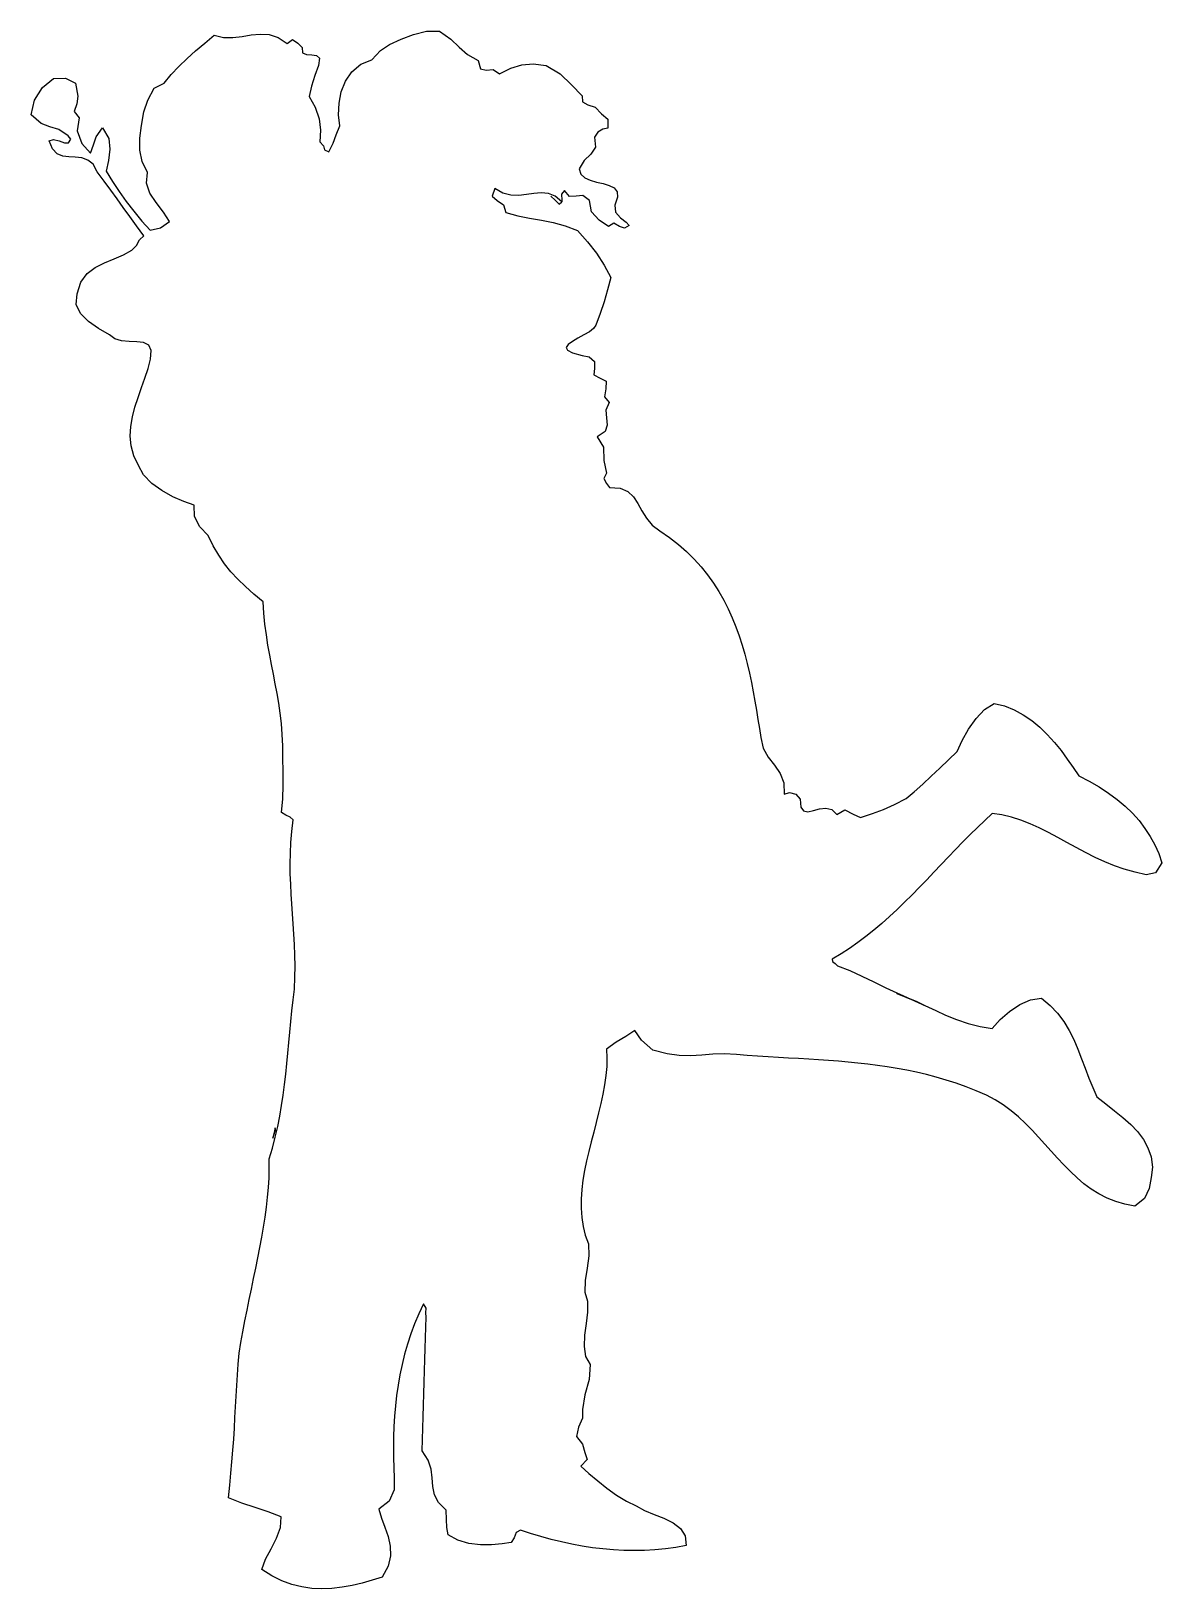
# Model space of a CAD drawing. Extents: x 752 to 885, y 25 to 208.
import ezdxf

# ---------------------------------------------------------------- set-up
doc = ezdxf.new("R2010")
doc.units = 0
doc.header["$MEASUREMENT"] = 0
doc.layers.add('LAYER_1', color=7, linetype='CONTINUOUS')

msp = doc.modelspace()

# ---------------------------------------------------------------- linework, layer by layer
at = {"layer": 'LAYER_1', "linetype": 'CONTINUOUS'}
for points in [[(858.59, 93.32), (859.74, 92.8), (861.03, 92.28), (862.4, 91.81), (863.81, 91.44), (865.23, 91.21), (866.15, 92.26), (867.24, 93.23), (868.45, 94.04), (869.72, 94.57), (871, 94.76), (872, 93.92), (872.86, 93.01), (873.6, 92.03), (874.23, 91), (874.78, 89.92), (875.27, 88.81), (875.71, 87.68), (876.14, 86.55), (876.56, 85.41), (877.01, 84.3), (877.5, 83.21), (878.54, 82.38), (879.57, 81.58), (880.55, 80.78), (881.46, 79.97), (882.27, 79.12), (882.95, 78.22), (883.49, 77.24), (883.86, 76.16), (884.02, 74.97), (884.02, 74.97), (883.86, 73.74), (883.63, 72.46), (883.09, 71.29), (881.94, 70.39), (880.78, 70.6), (879.7, 70.91), (878.69, 71.32), (877.73, 71.81), (876.84, 72.38), (875.98, 73.01), (875.17, 73.7), (874.39, 74.43), (873.63, 75.21), (872.88, 76), (872.14, 76.82), (871.4, 77.65), (870.66, 78.47), (869.89, 79.29), (869.11, 80.08), (868.29, 80.84), (867.43, 81.57), (866.52, 82.25), (865.56, 82.86), (864.54, 83.41), (863.35, 83.92), (862.16, 84.37), (860.98, 84.79), (859.81, 85.17), (858.65, 85.5), (857.49, 85.81), (856.34, 86.08), (855.19, 86.32), (854.05, 86.54), (852.91, 86.73), (851.76, 86.9), (850.62, 87.04), (849.47, 87.17), (848.33, 87.28), (847.17, 87.38), (846.02, 87.47), (844.85, 87.55), (843.69, 87.62), (842.51, 87.69), (841.32, 87.76), (840.13, 87.83), (838.92, 87.9), (837.7, 87.98), (836.46, 88.07), (835.22, 88.16), (833.78, 88.25), (832.43, 88.2), (831.14, 88.11), (829.84, 88.03), (828.51, 88.05), (827.08, 88.23), (825.42, 88.67), (824.09, 89.85), (823.29, 90.97), (822.24, 90.3), (821.09, 89.61), (819.97, 88.81), (820.02, 87.79), (820, 86.75), (819.9, 85.69), (819.75, 84.61), (819.55, 83.52), (819.31, 82.42), (819.04, 81.31), (818.76, 80.19), (818.47, 79.06), (818.17, 77.93), (817.89, 76.8), (817.63, 75.68), (817.4, 74.55), (817.21, 73.43), (817.07, 72.32), (816.99, 71.22), (816.99, 70.13), (817.06, 69.06), (817.22, 68), (817.48, 66.96), (817.85, 65.95), (817.85, 65.95), (817.9, 64.55), (817.71, 63.09), (817.48, 61.65), (817.41, 60.31), (817.72, 59.23), (817.72, 57.96), (817.57, 56.6), (817.39, 55.23), (817.33, 53.91), (817.5, 52.74), (818.06, 51.8), (818.06, 51.8), (817.93, 50.05), (817.41, 48.26), (817.14, 46.53), (817.16, 45.53), (816.68, 44.44), (816.43, 43.38), (817.14, 42.47), (817.42, 41.5), (817.69, 40.66), (816.97, 39.87), (817.91, 39.03), (818.94, 38.16), (820.02, 37.3), (821.15, 36.5), (822.3, 35.79), (823.46, 35.22), (824.43, 34.68), (825.55, 34.23), (826.7, 33.77), (827.77, 33.25), (828.64, 32.59), (829.19, 31.73), (829.3, 30.57), (828.09, 30.36), (826.87, 30.19), (825.65, 30.07), (824.43, 30), (823.21, 29.98), (821.99, 30), (820.77, 30.06), (819.55, 30.17), (818.34, 30.32), (817.12, 30.51), (815.91, 30.73), (814.69, 31), (813.48, 31.29), (812.27, 31.63), (811.06, 31.99), (809.86, 32.38), (809.38, 32.09), (809.13, 31.49), (808.8, 30.92), (807.73, 30.77), (806.49, 30.66), (805.17, 30.66), (803.82, 30.82), (802.53, 31.19), (801.38, 31.84), (801.25, 32.69), (801.2, 33.63), (801.14, 34.71), (800.24, 35.61), (799.78, 36.54), (799.59, 37.51), (799.51, 38.51), (799.39, 39.54), (799.05, 40.6), (798.34, 41.68), (798.39, 43), (798.43, 44.33), (798.47, 45.68), (798.51, 47.03), (798.54, 48.38), (798.58, 49.73), (798.61, 51.07), (798.65, 52.38), (798.68, 53.68), (798.72, 54.94), (798.77, 56.18), (798.82, 57.37), (798.77, 57.87), (798.81, 58.42), (798.51, 58.91), (797.96, 57.74), (797.46, 56.57), (797.02, 55.39), (796.63, 54.2), (796.28, 53.01), (795.99, 51.81), (795.73, 50.61), (795.52, 49.4), (795.34, 48.18), (795.2, 46.97), (795.1, 45.75), (795.03, 44.54), (794.98, 43.32), (794.97, 42.1), (794.98, 40.89), (795.01, 39.68), (795.06, 38.47), (795.07, 37.1), (794.49, 35.78), (793.25, 34.85), (793.56, 33.78), (793.96, 32.71), (794.34, 31.62), (794.6, 30.51), (794.64, 29.35), (794.36, 28.15), (793.66, 26.88), (792.48, 26.51), (791.3, 26.17), (790.12, 25.89), (788.94, 25.68), (787.76, 25.54), (786.59, 25.49), (785.41, 25.55), (784.23, 25.72), (783.06, 26.01), (781.88, 26.44), (780.71, 27.03), (779.54, 27.77), (779.97, 28.98), (780.61, 30.2), (781.27, 31.43), (781.73, 32.68), (781.8, 33.96), (780.28, 34.53), (778.75, 35.03), (777.2, 35.55), (775.61, 36.18), (775.77, 37.64), (775.91, 39.05), (776.03, 40.41), (776.13, 41.75), (776.23, 43.05), (776.31, 44.33), (776.38, 45.59), (776.45, 46.84), (776.53, 48.09), (776.6, 49.33), (776.68, 50.58), (776.77, 51.85), (776.87, 53.13), (776.87, 53.13), (777.08, 54.4), (777.31, 55.66), (777.55, 56.92), (777.8, 58.17), (778.05, 59.42), (778.31, 60.66), (778.57, 61.89), (778.82, 63.12), (779.07, 64.33), (779.3, 65.54), (779.52, 66.74), (779.73, 67.93), (779.91, 69.11), (780.07, 70.28), (780.21, 71.43), (780.31, 72.58), (780.38, 73.71), (780.41, 74.83), (780.4, 75.93), (780.4, 75.93), (780.78, 77.2), (781.11, 78.46), (781.4, 79.71), (781.65, 80.95), (781.86, 82.19), (782.04, 83.42), (782.2, 84.65), (782.34, 85.88), (782.47, 87.11), (782.58, 88.34), (782.7, 89.57), (782.81, 90.81), (782.93, 92.06), (783.06, 93.31), (783.2, 94.58), (783.37, 95.85), (783.42, 97.23), (783.43, 98.55), (783.41, 99.84), (783.36, 101.08), (783.3, 102.3), (783.22, 103.49), (783.14, 104.66), (783.05, 105.83), (782.98, 106.99), (782.92, 108.16), (782.87, 109.35), (782.86, 110.55), (782.88, 111.77), (782.94, 113.03), (783.04, 114.33), (783.2, 115.68), (782.84, 116.01), (782.34, 116.25), (781.86, 116.57), (782.01, 118.15), (782.05, 119.77), (782.04, 121.38), (782.01, 122.94), (782, 124.39), (781.93, 125.71), (781.83, 126.98), (781.68, 128.19), (781.51, 129.37), (781.32, 130.52), (781.11, 131.65), (780.89, 132.77), (780.67, 133.9), (780.46, 135.03), (780.25, 136.2), (780.07, 137.39), (779.9, 138.63), (779.77, 139.92), (779.68, 141.28), (778.58, 142.18), (777.6, 143.05), (776.71, 143.91), (775.9, 144.8), (775.16, 145.73), (774.47, 146.73), (773.83, 147.82), (773.22, 149.04), (772.25, 150.08), (771.63, 151.26), (771.58, 152.62), (770.4, 153.03), (769.1, 153.59), (767.79, 154.31), (766.61, 155.16), (765.66, 156.15), (765.08, 157.27), (764.53, 158.41), (764.22, 159.55), (764.1, 160.69), (764.16, 161.84), (764.35, 162.98), (764.65, 164.12), (765.01, 165.25), (765.41, 166.39), (765.81, 167.51), (766.18, 168.63), (766.48, 169.75), (766.48, 169.75), (766.57, 170.76), (766.26, 171.36), (765.66, 171.67), (764.87, 171.78), (763.98, 171.82), (763.08, 171.89), (762.28, 172.11), (761.67, 172.58), (760.37, 173.34), (759.18, 174.15), (758.26, 175.07), (757.77, 176.14), (757.87, 177.4), (758.3, 178.77), (759.03, 179.77), (759.99, 180.5), (761.08, 181.04), (762.21, 181.5), (763.32, 181.97), (764.3, 182.53), (764.82, 183.06), (765.18, 183.74), (765.7, 184.2), (764.83, 185.37), (764.03, 186.47), (763.28, 187.52), (762.55, 188.54), (761.81, 189.56), (761.05, 190.62), (760.23, 191.72), (759.73, 192.6), (759.11, 193.09), (758.4, 193.33), (757.65, 193.41), (756.89, 193.45), (756.17, 193.56), (755.51, 193.83), (754.98, 194.39), (754.59, 195.35), (755.11, 195.51), (755.77, 195.36), (756.4, 195.11), (756.87, 195.12), (757.12, 195.53), (756.81, 195.93), (755.71, 196.69), (754.68, 196.99), (753.64, 197.37), (752.47, 198.39), (752.85, 200.11), (753.81, 201.58), (755.1, 202.66), (756.52, 202.69), (757.66, 202.12), (757.94, 200.58), (757.82, 199.68), (757.5, 198.8), (758.11, 198.05), (757.86, 196.5), (758.4, 195.01), (759.44, 193.88), (759.8, 194.88), (760.08, 195.83), (760.85, 196.85), (761.57, 195.63), (761.72, 194.35), (761.53, 193.05), (761.26, 191.79), (762.02, 190.59), (762.81, 189.41), (763.63, 188.24), (764.51, 187.08), (765.46, 185.91), (766.45, 184.87), (767.63, 185.12), (768.71, 185.88), (767.98, 186.98), (767.14, 188.09), (766.41, 189.22), (766, 190.39), (766.14, 191.62), (765.5, 192.91), (765.23, 194.24), (765.23, 195.64), (765.42, 197.13), (765.7, 198.73), (766.17, 200.1), (766.91, 201.52), (768.09, 202.11), (768.9, 203.11), (769.8, 204.06), (770.76, 204.98), (771.77, 205.89), (772.84, 206.79), (773.94, 207.72), (775.05, 207.47), (776.15, 207.46), (777.22, 207.59), (778.29, 207.77), (779.35, 207.87), (780.4, 207.81), (781.45, 207.47), (782.51, 206.76), (783.13, 207.23), (783.77, 206.8), (784.26, 206.28), (784.32, 205.67), (784.76, 205.47), (785.38, 205.44), (785.96, 205.37), (786.3, 205.02), (786.17, 204.16), (785.74, 203), (785.37, 201.75), (785.08, 200.54), (785.79, 199.28), (786.24, 197.94), (786.42, 196.58), (786.34, 195.24), (786.78, 194.76), (786.88, 194.28), (787.4, 194.05), (787.89, 195.05), (788.27, 196.05), (788.67, 197.12), (788.54, 198.41), (788.59, 199.75), (788.85, 201.08), (789.33, 202.33), (790.09, 203.44), (791.13, 204.34), (792.44, 204.84), (793.47, 205.92), (794.51, 206.63), (795.86, 207.25), (797.32, 207.83), (798.85, 208.21), (800.39, 208.2), (801.71, 207.27), (802.7, 206.32), (803.66, 205.45), (804.9, 204.78), (805.19, 203.77), (805.85, 203.65), (806.66, 203.7), (807.4, 203.21), (808.74, 203.86), (810.02, 204.25), (811.37, 204.36), (812.9, 204.16), (814.53, 203.21), (815.88, 201.93), (817.1, 200.61), (817.17, 199.9), (817.79, 199.58), (818.64, 199.28), (819.39, 198.52), (820.11, 197.87), (820.11, 196.82), (819.54, 196.7), (818.94, 196.34), (818.57, 195.79), (818.68, 194.6), (818.12, 193.79), (817.33, 193.05), (816.76, 192.07), (816.96, 191.43), (817.42, 190.99), (818.06, 190.71), (818.8, 190.5), (819.57, 190.33), (820.28, 190.12), (820.85, 189.82), (821.21, 189.37), (821.27, 188.72), (820.96, 187.79), (821.01, 186.96), (821.6, 186.31), (822.29, 185.79), (822.61, 185.4), (822.09, 185.09), (821.5, 185.31), (820.83, 185.68), (820.21, 185.3), (819.12, 186.04), (818.21, 187.03), (817.96, 188.34), (817.21, 188.92), (816.39, 188.86), (815.63, 188.83), (815.05, 189.5), (814.68, 189.08), (814.71, 188.39), (814.74, 188.17), (813.96, 188.84), (813.15, 189.17), (812.32, 189.25), (811.46, 189.18), (810.59, 189.04), (809.69, 188.93), (808.76, 188.95), (807.82, 189.19), (806.85, 189.74), (806.57, 188.87), (807.14, 188.35), (807.89, 187.83), (808.15, 186.94), (809.56, 186.54), (810.95, 186.26), (812.33, 186.03), (813.71, 185.77), (815.11, 185.39), (816.56, 184.82), (817.74, 183.5), (818.79, 182.15), (819.7, 180.75), (820.49, 179.32), (820.1, 177.86), (819.69, 176.46), (819.23, 175.09), (818.71, 173.71), (818.46, 173.33), (817.96, 172.95), (817.31, 172.57), (816.61, 172.19), (815.97, 171.82), (815.48, 171.46), (815.25, 171.11), (815.38, 170.77), (815.96, 170.46), (817.1, 170.16), (817.92, 170), (818.56, 169.46), (818.57, 168.62), (818.48, 167.89), (819.23, 167.49), (819.91, 167.15), (819.9, 166.24), (819.72, 165.31), (820.28, 164.65), (819.9, 163.76), (819.95, 162.86), (820.05, 162), (819.82, 161.24), (818.88, 160.62), (819.6, 159.41), (819.67, 157.86), (819.97, 156.35), (819.67, 155.72), (819.98, 155.15), (820.32, 154.67), (821.56, 154.59), (822.47, 154.2), (823.14, 153.58), (823.66, 152.81), (824.13, 151.95), (824.65, 151.07), (825.32, 150.26), (826.23, 149.58), (827.36, 148.81), (828.4, 148), (829.37, 147.16), (830.26, 146.28), (831.08, 145.37), (831.83, 144.44), (832.52, 143.47), (833.15, 142.49), (833.73, 141.48), (834.25, 140.45), (834.72, 139.41), (835.14, 138.35), (835.53, 137.28), (835.88, 136.2), (836.19, 135.11), (836.47, 134.02), (836.73, 132.92), (836.96, 131.82), (837.17, 130.73), (837.37, 129.63), (837.56, 128.55), (837.74, 127.47), (837.91, 126.4), (838.09, 125.35), (838.09, 125.35), (838.35, 124.1), (838.93, 123.05), (839.66, 122.1), (840.34, 121.13), (840.79, 120.04), (840.82, 118.72), (841.45, 118.89), (842.17, 118.7), (842.7, 118.14), (842.77, 117.18), (843.09, 116.74), (843.6, 116.65), (844.25, 116.78), (844.97, 116.97), (845.7, 117.06), (846.39, 116.89), (846.97, 116.33), (847.93, 116.87), (848.89, 116.38), (849.78, 115.98), (851.18, 116.44), (852.48, 116.92), (853.76, 117.48), (855.11, 118.21), (856.07, 119), (857.06, 119.88), (858.07, 120.8), (859.09, 121.77), (860.1, 122.74), (861.09, 123.71), (861.7, 125.02), (862.44, 126.35), (863.32, 127.59), (864.32, 128.62), (865.43, 129.35), (866.65, 129.05), (867.79, 128.61), (868.86, 128.03), (869.86, 127.34), (870.8, 126.56), (871.68, 125.7), (872.51, 124.78), (873.29, 123.82), (874.02, 122.83), (874.72, 121.85), (875.38, 120.87), (876.61, 120.23), (877.76, 119.55), (878.85, 118.84), (879.86, 118.09), (880.8, 117.3), (881.66, 116.47), (882.44, 115.6), (883.14, 114.69), (883.76, 113.74), (884.3, 112.76), (884.75, 111.73), (885.12, 110.65), (884.39, 109.48), (883.28, 109.26), (881.99, 109.55), (880.71, 109.9), (879.55, 110.3), (878.41, 110.77), (877.28, 111.29), (876.17, 111.85), (875.08, 112.44), (873.99, 113.03), (872.9, 113.63), (871.82, 114.2), (870.74, 114.74), (869.66, 115.23), (868.56, 115.66), (867.46, 116.02), (866.35, 116.28), (865.23, 116.43), (864.35, 115.63), (863.49, 114.81), (862.63, 113.96), (861.77, 113.1), (860.92, 112.23), (860.08, 111.34), (859.23, 110.45), (858.38, 109.56), (857.53, 108.67), (856.67, 107.78), (855.81, 106.9), (854.94, 106.03), (854.06, 105.18), (853.16, 104.35), (852.26, 103.54), (851.34, 102.76), (850.4, 102.01), (849.45, 101.29), (848.48, 100.61), (847.48, 99.97), (846.46, 99.37), (846.46, 99.37), (846.49, 99.07), (846.8, 98.85), (847.08, 98.59), (848.51, 98.02), (849.92, 97.37), (851.33, 96.68), (852.72, 95.99), (858.59, 93.32)], [(813.45, 188.85), (813.94, 188.4), (814.43, 187.91), (814.74, 188.17)], [(854.02, 95.34), (855.08, 94.9), (856.15, 94.46), (857.19, 93.97)], [(857.19, 93.97), (856.33, 94.39), (855.17, 94.86), (854.02, 95.34)], [(780.84, 78.35), (781.14, 79.3), (781.11, 79.55), (780.84, 78.35)]]:
    msp.add_lwpolyline(points, dxfattribs=at)

doc.saveas('drawing.dxf')
